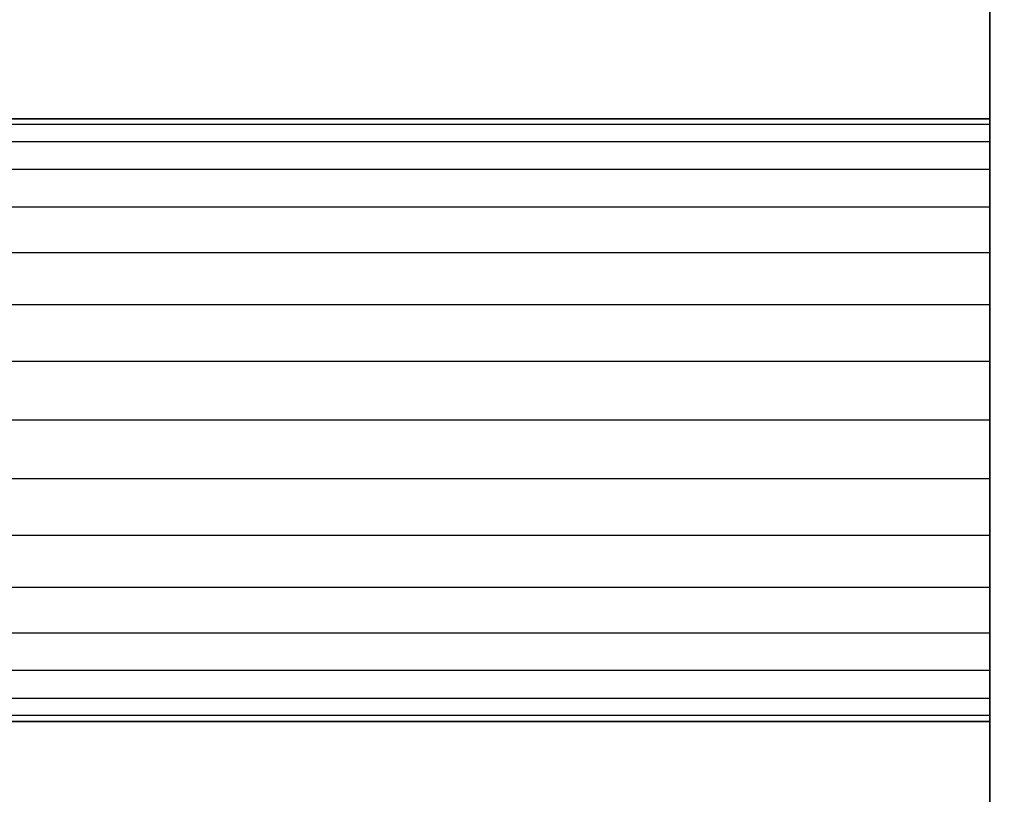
# Model space of a CAD drawing. Header units: millimetres. Extents: x -22443 to 8019, y 3751 to 17584.
# Drawn here: x -19271.73 to -19238.08, y 14675.61 to 14702.03 of the extents above; entities that cross this region are included whole.
import ezdxf

# ---------------------------------------------------------------- set-up
doc = ezdxf.new("R2010")
doc.units = ezdxf.units.MM
for name, color, linetype, lineweight in [('A-ANNO-DIMS', 211, 'Continuous', 9), ('A-ANNO-DIMS-50', 211, 'Continuous', 9), ('A-GENM', 13, 'Continuous', 18)]:
    doc.layers.add(name, color=color, linetype=linetype, lineweight=lineweight)
doc.styles.add('Arial', font='arial.ttf', dxfattribs={"height": 125})
doc.dimstyles.new('Diagonal_-_2_5mm_Arial', dxfattribs={"dimscale": 304.8, "dimtxt": 127.532425, "dimasz": 0.492126, "dimexe": 0.393701, "dimexo": 0.246063, "dimgap": 0.287073, "dimtad": 1, "dimdec": 0, "dimzin": 0, "dimdsep": 46, "dimtxsty": 'Arial', "dimblk1": 'OBLIQUE', "dimblk2": 'OBLIQUE', "dimsah": 1, "dimcen": 0.09, "dimdle": 0.393701, "dimazin": 0, "dimtfac": 1, "dimtdec": 4, "dimtix": 1, "dimtmove": 0, "dimatfit": 3, "dimfxl": 1, "dimtvp": 1, "dimtolj": 1, "dimtzin": 0, "dimarcsym": 2})

# ---------------------------------------------------------------- blocks, each defined once
blk = doc.blocks.new('Nevera autoservicio 1_34m - Nevera autoservicio 1_34m-502275-Level 1')
at = {"layer": 'A-GENM'}
for p, q in [((404.102, 673.31), (404.102, -581.966)), ((404.102, -581.966), (404.102, 673.31)), ((404.102, -581.966), (404.102, 673.31)), ((404.102, -581.966), (404.102, 673.31)), ((404.102, 512.182), (205.269, 512.182)), ((404.102, 512.182), (205.269, 512.182)), ((404.102, 512.182), (205.269, 512.182)), ((404.102, 512.182), (205.269, 512.182)), ((404.102, 512.182), (205.269, 512.182)), ((404.102, 512.182), (205.269, 512.182)), ((404.102, 512.182), (205.269, 512.182)), ((404.102, 512.182), (205.269, 512.182)), ((205.269, 512.182), (404.102, 512.182)), ((404.102, 512.182), (205.269, 512.182)), ((404.102, 512.182), (205.269, 512.182)), ((404.102, 512.182), (205.269, 512.182)), ((404.102, 512.001), (404.102, 512.182)), ((404.102, 512.182), (404.102, 511.985)), ((404.102, 511.985), (404.102, 512.182)), ((404.102, 512.182), (404.102, 511.985)), ((404.102, 511.985), (404.102, 512.182)), ((404.102, 512.182), (404.102, 511.985)), ((404.102, 512.084), (404.102, 512.182)), ((404.102, 512.182), (404.102, 511.985)), ((404.102, 512.084), (404.102, 512.182)), ((404.102, 512.182), (404.102, 511.985)), ((404.102, 511.985), (404.102, 512.182)), ((404.102, 512.182), (404.102, 512.084)), ((404.102, 511.985), (404.102, 512.182)), ((404.102, 512.182), (404.102, 512.001)), ((404.102, 511.985), (404.102, 512.182)), ((404.102, 512.182), (404.102, 511.985)), ((404.102, 512.084), (404.102, 512.182)), ((404.102, 512.084), (404.102, 512.182)), ((404.102, 512.084), (404.102, 512.182)), ((404.102, 511.985), (404.102, 512.182)), ((404.102, 511.985), (404.102, 512.182)), ((404.102, 511.985), (404.102, 512.182)), ((404.102, 511.985), (404.102, 512.182)), ((404.102, 512.182), (404.102, 511.985)), ((404.102, 511.985), (205.269, 511.985)), ((404.102, 511.985), (205.269, 511.985)), ((404.102, 511.985), (205.269, 511.985)), ((404.102, 511.985), (205.269, 511.985)), ((404.102, 511.985), (205.269, 511.985)), ((404.102, 511.985), (205.269, 511.985)), ((404.102, 511.985), (205.269, 511.985)), ((404.102, 511.985), (205.269, 511.985)), ((404.102, 511.985), (205.269, 511.985)), ((404.102, 511.985), (205.269, 511.985)), ((404.102, 511.985), (205.269, 511.985)), ((404.102, 511.985), (205.269, 511.985)), ((404.102, 511.985), (205.269, 511.985)), ((404.102, 511.985), (205.269, 511.985)), ((404.102, 511.985), (205.269, 511.985)), ((404.102, 511.985), (205.269, 511.985)), ((404.102, 511.985), (205.269, 511.985)), ((404.102, 511.985), (205.269, 511.985)), ((404.102, 511.985), (205.269, 511.985)), ((404.102, 511.985), (205.269, 511.985)), ((404.102, 511.985), (205.269, 511.985)), ((404.102, 511.985), (205.269, 511.985)), ((404.102, 511.985), (205.269, 511.985)), ((404.102, 511.985), (205.269, 511.985)), ((404.102, 512.084), (404.102, 511.985)), ((404.102, 511.985), (404.102, 512.084)), ((404.102, 512.084), (404.102, 511.985)), ((404.102, 511.985), (404.102, 512.084)), ((404.102, 511.985), (404.102, 512.084)), ((404.102, 511.985), (404.102, 512.084)), ((404.102, 511.985), (404.102, 512.001)), ((404.102, 512.001), (404.102, 511.985)), ((404.102, 511.4), (404.102, 511.985)), ((404.102, 511.985), (404.102, 511.4)), ((404.102, 511.4), (404.102, 511.985)), ((404.102, 511.985), (404.102, 511.4)), ((404.102, 511.4), (404.102, 511.985)), ((404.102, 511.985), (404.102, 511.4)), ((404.102, 511.4), (404.102, 511.985)), ((404.102, 511.985), (404.102, 511.4)), ((404.102, 511.4), (404.102, 511.985)), ((404.102, 511.985), (404.102, 511.4)), ((404.102, 511.4), (404.102, 511.985)), ((404.102, 511.985), (404.102, 511.4)), ((404.102, 511.4), (404.102, 511.985)), ((404.102, 511.4), (404.102, 511.985)), ((404.102, 511.4), (404.102, 511.985)), ((404.102, 511.4), (404.102, 511.985)), ((404.102, 511.4), (404.102, 511.985)), ((404.102, 511.4), (404.102, 511.985)), ((404.102, 511.4), (404.102, 511.985)), ((404.102, 511.4), (404.102, 511.985)), ((404.102, 511.4), (404.102, 511.985)), ((404.102, 511.4), (404.102, 511.985)), ((404.102, 511.4), (404.102, 511.985)), ((404.102, 511.4), (404.102, 511.985)), ((404.102, 511.4), (205.269, 511.4)), ((404.102, 511.4), (205.269, 511.4)), ((404.102, 511.4), (205.269, 511.4)), ((404.102, 511.4), (205.269, 511.4)), ((404.102, 511.4), (205.269, 511.4)), ((404.102, 511.4), (205.269, 511.4)), ((404.102, 511.4), (205.269, 511.4)), ((404.102, 511.4), (205.269, 511.4)), ((404.102, 511.4), (205.269, 511.4)), ((404.102, 511.4), (205.269, 511.4)), ((404.102, 511.4), (205.269, 511.4)), ((404.102, 511.4), (205.269, 511.4)), ((404.102, 511.4), (205.269, 511.4)), ((404.102, 511.4), (205.269, 511.4)), ((404.102, 511.4), (205.269, 511.4)), ((404.102, 511.4), (205.269, 511.4)), ((404.102, 511.4), (205.269, 511.4)), ((404.102, 511.4), (205.269, 511.4)), ((404.102, 511.4), (205.269, 511.4)), ((404.102, 511.4), (205.269, 511.4)), ((404.102, 511.4), (205.269, 511.4)), ((404.102, 511.4), (205.269, 511.4)), ((404.102, 511.4), (205.269, 511.4)), ((404.102, 511.4), (205.269, 511.4)), ((404.102, 510.45), (404.102, 511.4)), ((404.102, 511.4), (404.102, 510.45)), ((404.102, 510.45), (404.102, 511.4)), ((404.102, 511.4), (404.102, 510.45)), ((404.102, 510.45), (404.102, 511.4)), ((404.102, 511.4), (404.102, 510.45)), ((404.102, 510.45), (404.102, 511.4)), ((404.102, 511.4), (404.102, 510.45)), ((404.102, 510.45), (404.102, 511.4)), ((404.102, 511.4), (404.102, 510.45)), ((404.102, 510.45), (404.102, 511.4)), ((404.102, 511.4), (404.102, 510.45)), ((404.102, 510.45), (404.102, 511.4)), ((404.102, 510.45), (404.102, 511.4)), ((404.102, 510.45), (404.102, 511.4)), ((404.102, 510.45), (404.102, 511.4)), ((404.102, 510.45), (404.102, 511.4)), ((404.102, 510.45), (404.102, 511.4)), ((404.102, 510.45), (404.102, 511.4)), ((404.102, 510.45), (404.102, 511.4)), ((404.102, 510.45), (404.102, 511.4)), ((404.102, 510.45), (404.102, 511.4)), ((404.102, 510.45), (404.102, 511.4)), ((404.102, 510.45), (404.102, 511.4)), ((404.102, 510.45), (205.269, 510.45)), ((404.102, 510.45), (205.269, 510.45)), ((404.102, 510.45), (205.269, 510.45)), ((404.102, 510.45), (205.269, 510.45)), ((404.102, 510.45), (205.269, 510.45)), ((404.102, 510.45), (205.269, 510.45)), ((404.102, 510.45), (205.269, 510.45)), ((404.102, 510.45), (205.269, 510.45)), ((404.102, 510.45), (205.269, 510.45)), ((404.102, 510.45), (205.269, 510.45)), ((404.102, 510.45), (205.269, 510.45)), ((404.102, 510.45), (205.269, 510.45)), ((404.102, 510.45), (205.269, 510.45)), ((404.102, 510.45), (205.269, 510.45)), ((404.102, 510.45), (205.269, 510.45)), ((404.102, 510.45), (205.269, 510.45)), ((404.102, 510.45), (205.269, 510.45)), ((404.102, 510.45), (205.269, 510.45)), ((404.102, 510.45), (205.269, 510.45)), ((404.102, 510.45), (205.269, 510.45)), ((404.102, 510.45), (205.269, 510.45)), ((404.102, 510.45), (205.269, 510.45)), ((404.102, 510.45), (205.269, 510.45)), ((404.102, 510.45), (205.269, 510.45)), ((404.102, 509.172), (404.102, 510.45)), ((404.102, 510.45), (404.102, 509.172)), ((404.102, 509.172), (404.102, 510.45)), ((404.102, 510.45), (404.102, 509.172)), ((404.102, 509.172), (404.102, 510.45)), ((404.102, 510.45), (404.102, 509.172)), ((404.102, 509.172), (404.102, 510.45)), ((404.102, 510.45), (404.102, 509.172)), ((404.102, 509.172), (404.102, 510.45)), ((404.102, 510.45), (404.102, 509.172)), ((404.102, 509.172), (404.102, 510.45)), ((404.102, 510.45), (404.102, 509.172)), ((404.102, 509.172), (404.102, 510.45)), ((404.102, 509.172), (404.102, 510.45)), ((404.102, 509.172), (404.102, 510.45)), ((404.102, 509.172), (404.102, 510.45)), ((404.102, 509.172), (404.102, 510.45)), ((404.102, 509.172), (404.102, 510.45)), ((404.102, 509.172), (404.102, 510.45)), ((404.102, 509.172), (404.102, 510.45)), ((404.102, 509.172), (404.102, 510.45)), ((404.102, 509.172), (404.102, 510.45)), ((404.102, 509.172), (404.102, 510.45)), ((404.102, 509.172), (404.102, 510.45)), ((404.102, 509.172), (205.269, 509.172)), ((404.102, 509.172), (205.269, 509.172)), ((404.102, 509.172), (205.269, 509.172)), ((404.102, 509.172), (205.269, 509.172)), ((404.102, 509.172), (205.269, 509.172)), ((404.102, 509.172), (205.269, 509.172)), ((404.102, 509.172), (205.269, 509.172)), ((404.102, 509.172), (205.269, 509.172)), ((404.102, 509.172), (205.269, 509.172)), ((404.102, 509.172), (205.269, 509.172)), ((404.102, 509.172), (205.269, 509.172)), ((404.102, 509.172), (205.269, 509.172)), ((404.102, 509.172), (205.269, 509.172)), ((404.102, 509.172), (205.269, 509.172)), ((404.102, 509.172), (205.269, 509.172)), ((404.102, 509.172), (205.269, 509.172)), ((404.102, 509.172), (205.269, 509.172)), ((404.102, 509.172), (205.269, 509.172)), ((404.102, 509.172), (205.269, 509.172)), ((404.102, 509.172), (205.269, 509.172)), ((404.102, 509.172), (205.269, 509.172)), ((404.102, 509.172), (205.269, 509.172)), ((404.102, 509.172), (205.269, 509.172)), ((404.102, 509.172), (205.269, 509.172)), ((404.102, 507.615), (404.102, 509.172)), ((404.102, 509.172), (404.102, 507.615)), ((404.102, 507.615), (404.102, 509.172)), ((404.102, 509.172), (404.102, 507.615)), ((404.102, 507.615), (404.102, 509.172)), ((404.102, 509.172), (404.102, 507.615)), ((404.102, 507.615), (404.102, 509.172)), ((404.102, 509.172), (404.102, 507.615)), ((404.102, 507.615), (404.102, 509.172)), ((404.102, 509.172), (404.102, 507.615)), ((404.102, 507.615), (404.102, 509.172)), ((404.102, 509.172), (404.102, 507.615)), ((404.102, 507.615), (404.102, 509.172)), ((404.102, 507.615), (404.102, 509.172)), ((404.102, 507.615), (404.102, 509.172)), ((404.102, 507.615), (404.102, 509.172)), ((404.102, 507.615), (404.102, 509.172)), ((404.102, 507.615), (404.102, 509.172)), ((404.102, 507.615), (404.102, 509.172)), ((404.102, 507.615), (404.102, 509.172)), ((404.102, 507.615), (404.102, 509.172)), ((404.102, 507.615), (404.102, 509.172)), ((404.102, 507.615), (404.102, 509.172)), ((404.102, 507.615), (404.102, 509.172)), ((404.102, 507.615), (205.269, 507.615)), ((404.102, 507.615), (205.269, 507.615)), ((404.102, 507.615), (205.269, 507.615)), ((404.102, 507.615), (205.269, 507.615)), ((404.102, 507.615), (205.269, 507.615)), ((404.102, 507.615), (205.269, 507.615)), ((404.102, 507.615), (205.269, 507.615)), ((404.102, 507.615), (205.269, 507.615)), ((404.102, 507.615), (205.269, 507.615)), ((404.102, 507.615), (205.269, 507.615)), ((404.102, 507.615), (205.269, 507.615)), ((404.102, 507.615), (205.269, 507.615)), ((404.102, 507.615), (205.269, 507.615)), ((404.102, 507.615), (205.269, 507.615)), ((404.102, 507.615), (205.269, 507.615)), ((404.102, 507.615), (205.269, 507.615)), ((404.102, 507.615), (205.269, 507.615)), ((404.102, 507.615), (205.269, 507.615)), ((404.102, 507.615), (205.269, 507.615)), ((404.102, 507.615), (205.269, 507.615)), ((404.102, 507.615), (205.269, 507.615)), ((404.102, 507.615), (205.269, 507.615)), ((404.102, 507.615), (205.269, 507.615)), ((404.102, 507.615), (205.269, 507.615)), ((404.102, 505.838), (404.102, 507.615)), ((404.102, 507.615), (404.102, 505.838)), ((404.102, 505.838), (404.102, 507.615)), ((404.102, 507.615), (404.102, 505.838)), ((404.102, 505.838), (404.102, 507.615)), ((404.102, 507.615), (404.102, 505.838)), ((404.102, 505.838), (404.102, 507.615)), ((404.102, 507.615), (404.102, 505.838)), ((404.102, 505.838), (404.102, 507.615)), ((404.102, 507.615), (404.102, 505.838)), ((404.102, 505.838), (404.102, 507.615)), ((404.102, 507.615), (404.102, 505.838)), ((404.102, 505.838), (404.102, 507.615)), ((404.102, 505.838), (404.102, 507.615)), ((404.102, 505.838), (404.102, 507.615)), ((404.102, 505.838), (404.102, 507.615)), ((404.102, 505.838), (404.102, 507.615)), ((404.102, 505.838), (404.102, 507.615)), ((404.102, 505.838), (404.102, 507.615)), ((404.102, 505.838), (404.102, 507.615)), ((404.102, 505.838), (404.102, 507.615)), ((404.102, 505.838), (404.102, 507.615)), ((404.102, 505.838), (404.102, 507.615)), ((404.102, 505.838), (404.102, 507.615)), ((404.102, 505.838), (205.269, 505.838)), ((404.102, 505.838), (205.269, 505.838)), ((404.102, 505.838), (205.269, 505.838)), ((404.102, 505.838), (205.269, 505.838)), ((404.102, 505.838), (205.269, 505.838)), ((404.102, 505.838), (205.269, 505.838)), ((404.102, 505.838), (205.269, 505.838)), ((404.102, 505.838), (205.269, 505.838)), ((404.102, 505.838), (205.269, 505.838)), ((404.102, 505.838), (205.269, 505.838)), ((404.102, 505.838), (205.269, 505.838)), ((404.102, 505.838), (205.269, 505.838)), ((404.102, 505.838), (205.269, 505.838)), ((404.102, 505.838), (205.269, 505.838)), ((404.102, 505.838), (205.269, 505.838)), ((404.102, 505.838), (205.269, 505.838)), ((404.102, 505.838), (205.269, 505.838)), ((404.102, 505.838), (205.269, 505.838)), ((404.102, 505.838), (205.269, 505.838)), ((404.102, 505.838), (205.269, 505.838)), ((404.102, 505.838), (205.269, 505.838)), ((404.102, 505.838), (205.269, 505.838)), ((404.102, 505.838), (205.269, 505.838)), ((404.102, 505.838), (205.269, 505.838)), ((404.102, 503.911), (404.102, 505.838)), ((404.102, 505.838), (404.102, 503.911)), ((404.102, 503.911), (404.102, 505.838)), ((404.102, 505.838), (404.102, 503.911)), ((404.102, 503.911), (404.102, 505.838)), ((404.102, 505.838), (404.102, 503.911)), ((404.102, 503.911), (404.102, 505.838)), ((404.102, 505.838), (404.102, 503.911)), ((404.102, 503.911), (404.102, 505.838)), ((404.102, 505.838), (404.102, 503.911)), ((404.102, 503.911), (404.102, 505.838)), ((404.102, 505.838), (404.102, 503.911)), ((404.102, 503.911), (404.102, 505.838)), ((404.102, 503.911), (404.102, 505.838)), ((404.102, 503.911), (404.102, 505.838)), ((404.102, 503.911), (404.102, 505.838)), ((404.102, 503.911), (404.102, 505.838)), ((404.102, 503.911), (404.102, 505.838)), ((404.102, 503.911), (404.102, 505.838)), ((404.102, 503.911), (404.102, 505.838)), ((404.102, 503.911), (404.102, 505.838)), ((404.102, 503.911), (404.102, 505.838)), ((404.102, 503.911), (404.102, 505.838)), ((404.102, 503.911), (404.102, 505.838)), ((404.102, 503.911), (205.269, 503.911)), ((404.102, 503.911), (205.269, 503.911)), ((404.102, 503.911), (205.269, 503.911)), ((404.102, 503.911), (205.269, 503.911)), ((404.102, 503.911), (205.269, 503.911)), ((404.102, 503.911), (205.269, 503.911)), ((404.102, 503.911), (205.269, 503.911)), ((404.102, 503.911), (205.269, 503.911)), ((404.102, 503.911), (205.269, 503.911)), ((404.102, 503.911), (205.269, 503.911)), ((404.102, 503.911), (205.269, 503.911)), ((404.102, 503.911), (205.269, 503.911)), ((404.102, 503.911), (205.269, 503.911)), ((404.102, 503.911), (205.269, 503.911)), ((404.102, 503.911), (205.269, 503.911)), ((404.102, 503.911), (205.269, 503.911)), ((404.102, 503.911), (205.269, 503.911)), ((404.102, 503.911), (205.269, 503.911)), ((404.102, 503.911), (205.269, 503.911)), ((404.102, 503.911), (205.269, 503.911)), ((404.102, 503.911), (205.269, 503.911)), ((404.102, 503.911), (205.269, 503.911)), ((404.102, 503.911), (205.269, 503.911)), ((404.102, 503.911), (205.269, 503.911)), ((404.102, 501.905), (404.102, 503.911)), ((404.102, 503.911), (404.102, 501.905)), ((404.102, 501.905), (404.102, 503.911)), ((404.102, 503.911), (404.102, 501.905)), ((404.102, 501.905), (404.102, 503.911)), ((404.102, 503.911), (404.102, 501.905)), ((404.102, 501.905), (404.102, 503.911)), ((404.102, 503.911), (404.102, 501.905)), ((404.102, 501.905), (404.102, 503.911)), ((404.102, 503.911), (404.102, 501.905)), ((404.102, 501.905), (404.102, 503.911)), ((404.102, 503.911), (404.102, 501.905)), ((404.102, 501.905), (404.102, 503.911)), ((404.102, 501.905), (404.102, 503.911)), ((404.102, 501.905), (404.102, 503.911)), ((404.102, 501.905), (404.102, 503.911)), ((404.102, 501.905), (404.102, 503.911)), ((404.102, 501.905), (404.102, 503.911)), ((404.102, 501.905), (404.102, 503.911)), ((404.102, 501.905), (404.102, 503.911)), ((404.102, 501.905), (404.102, 503.911)), ((404.102, 501.905), (404.102, 503.911)), ((404.102, 501.905), (404.102, 503.911)), ((404.102, 501.905), (404.102, 503.911)), ((404.102, 501.905), (205.269, 501.905)), ((404.102, 501.905), (205.269, 501.905)), ((404.102, 501.905), (205.269, 501.905)), ((404.102, 501.905), (205.269, 501.905)), ((404.102, 501.905), (205.269, 501.905)), ((404.102, 501.905), (205.269, 501.905)), ((404.102, 501.905), (205.269, 501.905)), ((404.102, 501.905), (205.269, 501.905)), ((404.102, 501.905), (205.269, 501.905)), ((404.102, 501.905), (205.269, 501.905)), ((404.102, 501.905), (205.269, 501.905)), ((404.102, 501.905), (205.269, 501.905)), ((404.102, 501.905), (205.269, 501.905)), ((404.102, 501.905), (205.269, 501.905)), ((404.102, 501.905), (205.269, 501.905)), ((404.102, 501.905), (205.269, 501.905)), ((404.102, 501.905), (205.269, 501.905)), ((404.102, 501.905), (205.269, 501.905)), ((404.102, 501.905), (205.269, 501.905)), ((404.102, 501.905), (205.269, 501.905)), ((404.102, 501.905), (205.269, 501.905)), ((404.102, 501.905), (205.269, 501.905)), ((404.102, 501.905), (205.269, 501.905)), ((404.102, 501.905), (205.269, 501.905)), ((404.102, 499.901), (404.102, 501.905)), ((404.102, 501.905), (404.102, 499.901)), ((404.102, 499.901), (404.102, 501.905)), ((404.102, 501.905), (404.102, 499.901)), ((404.102, 499.901), (404.102, 501.905)), ((404.102, 501.905), (404.102, 499.901)), ((404.102, 499.901), (404.102, 501.905)), ((404.102, 501.905), (404.102, 499.901)), ((404.102, 499.901), (404.102, 501.905)), ((404.102, 501.905), (404.102, 499.901)), ((404.102, 499.901), (404.102, 501.905)), ((404.102, 501.905), (404.102, 499.901)), ((404.102, -540.148), (404.102, 501.905)), ((404.102, 501.905), (404.102, 475.186)), ((404.102, 501.905), (404.102, 499.901)), ((404.102, 501.905), (404.102, 499.901)), ((404.102, 501.905), (404.102, 499.901)), ((404.102, 501.905), (404.102, 499.901)), ((404.102, 501.905), (404.102, 499.901)), ((404.102, 501.905), (404.102, 499.901)), ((404.102, 501.905), (404.102, 499.901)), ((404.102, 501.905), (404.102, 499.901)), ((404.102, 501.905), (404.102, 499.901)), ((404.102, 501.905), (404.102, 499.901)), ((404.102, 501.905), (404.102, 499.901)), ((404.102, 501.905), (404.102, 499.901)), ((404.102, 499.901), (205.269, 499.901)), ((404.102, 499.901), (205.269, 499.901)), ((404.102, 499.901), (205.269, 499.901)), ((404.102, 499.901), (205.269, 499.901)), ((404.102, 499.901), (205.269, 499.901)), ((404.102, 499.901), (205.269, 499.901)), ((404.102, 499.901), (205.269, 499.901)), ((404.102, 499.901), (205.269, 499.901)), ((404.102, 499.901), (205.269, 499.901)), ((404.102, 499.901), (205.269, 499.901)), ((404.102, 499.901), (205.269, 499.901)), ((404.102, 499.901), (205.269, 499.901)), ((404.102, 499.901), (205.269, 499.901)), ((404.102, 499.901), (205.269, 499.901)), ((404.102, 499.901), (205.269, 499.901)), ((404.102, 499.901), (205.269, 499.901)), ((404.102, 499.901), (205.269, 499.901)), ((404.102, 499.901), (205.269, 499.901)), ((404.102, 499.901), (205.269, 499.901)), ((404.102, 499.901), (205.269, 499.901)), ((404.102, 499.901), (205.269, 499.901)), ((404.102, 499.901), (205.269, 499.901)), ((404.102, 499.901), (205.269, 499.901)), ((404.102, 499.901), (205.269, 499.901)), ((404.102, 497.973), (404.102, 499.901)), ((404.102, 499.901), (404.102, 497.973)), ((404.102, 497.973), (404.102, 499.901)), ((404.102, 499.901), (404.102, 497.973)), ((404.102, 497.973), (404.102, 499.901)), ((404.102, 499.901), (404.102, 497.973)), ((404.102, 497.973), (404.102, 499.901)), ((404.102, 499.901), (404.102, 497.973)), ((404.102, 497.973), (404.102, 499.901)), ((404.102, 499.901), (404.102, 497.973)), ((404.102, 497.973), (404.102, 499.901)), ((404.102, 499.901), (404.102, 497.973)), ((404.102, 499.901), (404.102, 497.973)), ((404.102, 499.901), (404.102, 497.973)), ((404.102, 499.901), (404.102, 497.973)), ((404.102, 499.901), (404.102, 497.973)), ((404.102, 499.901), (404.102, 497.973)), ((404.102, 499.901), (404.102, 497.973)), ((404.102, 499.901), (404.102, 497.973)), ((404.102, 499.901), (404.102, 497.973)), ((404.102, 499.901), (404.102, 497.973)), ((404.102, 499.901), (404.102, 497.973)), ((404.102, 499.901), (404.102, 497.973)), ((404.102, 499.901), (404.102, 497.973)), ((404.102, 497.973), (205.269, 497.973)), ((404.102, 497.973), (205.269, 497.973)), ((404.102, 497.973), (205.269, 497.973)), ((404.102, 497.973), (205.269, 497.973)), ((404.102, 497.973), (205.269, 497.973)), ((404.102, 497.973), (205.269, 497.973)), ((404.102, 497.973), (205.269, 497.973)), ((404.102, 497.973), (205.269, 497.973)), ((404.102, 497.973), (205.269, 497.973)), ((404.102, 497.973), (205.269, 497.973)), ((404.102, 497.973), (205.269, 497.973)), ((404.102, 497.973), (205.269, 497.973)), ((404.102, 497.973), (205.269, 497.973)), ((404.102, 497.973), (205.269, 497.973)), ((404.102, 497.973), (205.269, 497.973)), ((404.102, 497.973), (205.269, 497.973)), ((404.102, 497.973), (205.269, 497.973)), ((404.102, 497.973), (205.269, 497.973)), ((404.102, 497.973), (205.269, 497.973)), ((404.102, 497.973), (205.269, 497.973)), ((404.102, 497.973), (205.269, 497.973)), ((404.102, 497.973), (205.269, 497.973)), ((404.102, 497.973), (205.269, 497.973)), ((404.102, 497.973), (205.269, 497.973)), ((404.102, 496.197), (404.102, 497.973)), ((404.102, 497.973), (404.102, 496.197)), ((404.102, 496.197), (404.102, 497.973)), ((404.102, 497.973), (404.102, 496.197)), ((404.102, 496.197), (404.102, 497.973)), ((404.102, 497.973), (404.102, 496.197)), ((404.102, 496.197), (404.102, 497.973)), ((404.102, 497.973), (404.102, 496.197)), ((404.102, 496.197), (404.102, 497.973)), ((404.102, 497.973), (404.102, 496.197)), ((404.102, 496.197), (404.102, 497.973)), ((404.102, 497.973), (404.102, 496.197)), ((404.102, 497.973), (404.102, 496.197)), ((404.102, 497.973), (404.102, 496.197)), ((404.102, 497.973), (404.102, 496.197)), ((404.102, 497.973), (404.102, 496.197)), ((404.102, 497.973), (404.102, 496.197)), ((404.102, 497.973), (404.102, 496.197)), ((404.102, 497.973), (404.102, 496.197)), ((404.102, 497.973), (404.102, 496.197)), ((404.102, 497.973), (404.102, 496.197)), ((404.102, 497.973), (404.102, 496.197)), ((404.102, 497.973), (404.102, 496.197)), ((404.102, 497.973), (404.102, 496.197)), ((404.102, 496.197), (205.269, 496.197)), ((404.102, 496.197), (205.269, 496.197)), ((404.102, 496.197), (205.269, 496.197)), ((404.102, 496.197), (205.269, 496.197)), ((404.102, 496.197), (205.269, 496.197)), ((404.102, 496.197), (205.269, 496.197)), ((404.102, 496.197), (205.269, 496.197)), ((404.102, 496.197), (205.269, 496.197)), ((404.102, 496.197), (205.269, 496.197)), ((404.102, 496.197), (205.269, 496.197)), ((404.102, 496.197), (205.269, 496.197)), ((404.102, 496.197), (205.269, 496.197)), ((404.102, 496.197), (205.269, 496.197)), ((404.102, 496.197), (205.269, 496.197)), ((404.102, 496.197), (205.269, 496.197)), ((404.102, 496.197), (205.269, 496.197)), ((404.102, 496.197), (205.269, 496.197)), ((404.102, 496.197), (205.269, 496.197)), ((404.102, 496.197), (205.269, 496.197)), ((404.102, 496.197), (205.269, 496.197)), ((404.102, 496.197), (205.269, 496.197)), ((404.102, 496.197), (205.269, 496.197)), ((404.102, 496.197), (205.269, 496.197)), ((404.102, 496.197), (205.269, 496.197)), ((404.102, 494.639), (404.102, 496.197)), ((404.102, 496.197), (404.102, 494.639)), ((404.102, 494.639), (404.102, 496.197)), ((404.102, 496.197), (404.102, 494.639)), ((404.102, 494.639), (404.102, 496.197)), ((404.102, 496.197), (404.102, 494.639)), ((404.102, 494.639), (404.102, 496.197)), ((404.102, 496.197), (404.102, 494.639)), ((404.102, 494.639), (404.102, 496.197)), ((404.102, 496.197), (404.102, 494.639)), ((404.102, 494.639), (404.102, 496.197)), ((404.102, 496.197), (404.102, 494.639)), ((404.102, 496.197), (404.102, 494.639)), ((404.102, 496.197), (404.102, 494.639)), ((404.102, 496.197), (404.102, 494.639)), ((404.102, 496.197), (404.102, 494.639)), ((404.102, 496.197), (404.102, 494.639)), ((404.102, 496.197), (404.102, 494.639)), ((404.102, 496.197), (404.102, 494.639)), ((404.102, 496.197), (404.102, 494.639)), ((404.102, 496.197), (404.102, 494.639)), ((404.102, 496.197), (404.102, 494.639)), ((404.102, 496.197), (404.102, 494.639)), ((404.102, 496.197), (404.102, 494.639)), ((404.102, 494.639), (205.269, 494.639)), ((404.102, 494.639), (205.269, 494.639)), ((404.102, 494.639), (205.269, 494.639)), ((404.102, 494.639), (205.269, 494.639)), ((404.102, 494.639), (205.269, 494.639)), ((404.102, 494.639), (205.269, 494.639)), ((404.102, 494.639), (205.269, 494.639)), ((404.102, 494.639), (205.269, 494.639)), ((404.102, 494.639), (205.269, 494.639)), ((404.102, 494.639), (205.269, 494.639)), ((404.102, 494.639), (205.269, 494.639)), ((404.102, 494.639), (205.269, 494.639)), ((404.102, 494.639), (205.269, 494.639)), ((404.102, 494.639), (205.269, 494.639)), ((404.102, 494.639), (205.269, 494.639)), ((404.102, 494.639), (205.269, 494.639)), ((404.102, 494.639), (205.269, 494.639)), ((404.102, 494.639), (205.269, 494.639)), ((404.102, 494.639), (205.269, 494.639)), ((404.102, 494.639), (205.269, 494.639)), ((404.102, 494.639), (205.269, 494.639)), ((404.102, 494.639), (205.269, 494.639)), ((404.102, 494.639), (205.269, 494.639)), ((404.102, 494.639), (205.269, 494.639)), ((404.102, 493.361), (404.102, 494.639)), ((404.102, 494.639), (404.102, 493.361)), ((404.102, 493.361), (404.102, 494.639)), ((404.102, 494.639), (404.102, 493.361)), ((404.102, 493.361), (404.102, 494.639)), ((404.102, 494.639), (404.102, 493.361)), ((404.102, 493.361), (404.102, 494.639)), ((404.102, 494.639), (404.102, 493.361)), ((404.102, 493.361), (404.102, 494.639)), ((404.102, 494.639), (404.102, 493.361)), ((404.102, 493.361), (404.102, 494.639)), ((404.102, 494.639), (404.102, 493.361)), ((404.102, 494.639), (404.102, 493.361)), ((404.102, 494.639), (404.102, 493.361)), ((404.102, 494.639), (404.102, 493.361)), ((404.102, 494.639), (404.102, 493.361)), ((404.102, 494.639), (404.102, 493.361)), ((404.102, 494.639), (404.102, 493.361)), ((404.102, 494.639), (404.102, 493.361)), ((404.102, 494.639), (404.102, 493.361)), ((404.102, 494.639), (404.102, 493.361)), ((404.102, 494.639), (404.102, 493.361)), ((404.102, 494.639), (404.102, 493.361)), ((404.102, 494.639), (404.102, 493.361)), ((404.102, 493.361), (205.269, 493.361)), ((404.102, 493.361), (205.269, 493.361)), ((404.102, 493.361), (205.269, 493.361)), ((404.102, 493.361), (205.269, 493.361)), ((404.102, 493.361), (205.269, 493.361)), ((404.102, 493.361), (205.269, 493.361)), ((404.102, 493.361), (205.269, 493.361)), ((404.102, 493.361), (205.269, 493.361)), ((404.102, 493.361), (205.269, 493.361)), ((404.102, 493.361), (205.269, 493.361)), ((404.102, 493.361), (205.269, 493.361)), ((404.102, 493.361), (205.269, 493.361)), ((404.102, 493.361), (205.269, 493.361)), ((404.102, 493.361), (205.269, 493.361)), ((404.102, 493.361), (205.269, 493.361)), ((404.102, 493.361), (205.269, 493.361)), ((404.102, 493.361), (205.269, 493.361)), ((404.102, 493.361), (205.269, 493.361)), ((404.102, 493.361), (205.269, 493.361)), ((404.102, 493.361), (205.269, 493.361)), ((404.102, 493.361), (205.269, 493.361)), ((404.102, 493.361), (205.269, 493.361)), ((404.102, 493.361), (205.269, 493.361)), ((404.102, 493.361), (205.269, 493.361)), ((404.102, 492.411), (404.102, 493.361)), ((404.102, 493.361), (404.102, 492.411)), ((404.102, 492.411), (404.102, 493.361)), ((404.102, 493.361), (404.102, 492.411)), ((404.102, 492.411), (404.102, 493.361)), ((404.102, 493.361), (404.102, 492.411)), ((404.102, 492.411), (404.102, 493.361)), ((404.102, 493.361), (404.102, 492.411)), ((404.102, 492.411), (404.102, 493.361)), ((404.102, 493.361), (404.102, 492.411)), ((404.102, 492.411), (404.102, 493.361)), ((404.102, 493.361), (404.102, 492.411)), ((404.102, 493.361), (404.102, 492.411)), ((404.102, 493.361), (404.102, 492.411)), ((404.102, 493.361), (404.102, 492.411)), ((404.102, 493.361), (404.102, 492.411)), ((404.102, 493.361), (404.102, 492.411)), ((404.102, 493.361), (404.102, 492.411)), ((404.102, 493.361), (404.102, 492.411)), ((404.102, 493.361), (404.102, 492.411)), ((404.102, 493.361), (404.102, 492.411)), ((404.102, 493.361), (404.102, 492.411)), ((404.102, 493.361), (404.102, 492.411)), ((404.102, 493.361), (404.102, 492.411)), ((404.102, 492.411), (205.269, 492.411)), ((404.102, 492.411), (205.269, 492.411)), ((404.102, 492.411), (205.269, 492.411)), ((404.102, 492.411), (205.269, 492.411)), ((404.102, 492.411), (205.269, 492.411)), ((404.102, 492.411), (205.269, 492.411)), ((404.102, 492.411), (205.269, 492.411)), ((404.102, 492.411), (205.269, 492.411)), ((404.102, 492.411), (205.269, 492.411)), ((404.102, 492.411), (205.269, 492.411)), ((404.102, 492.411), (205.269, 492.411)), ((404.102, 492.411), (205.269, 492.411)), ((404.102, 492.411), (205.269, 492.411)), ((404.102, 492.411), (205.269, 492.411)), ((404.102, 492.411), (205.269, 492.411)), ((404.102, 492.411), (205.269, 492.411)), ((404.102, 492.411), (205.269, 492.411)), ((404.102, 492.411), (205.269, 492.411)), ((404.102, 492.411), (205.269, 492.411)), ((404.102, 492.411), (205.269, 492.411)), ((404.102, 492.411), (205.269, 492.411)), ((404.102, 492.411), (205.269, 492.411)), ((404.102, 492.411), (205.269, 492.411)), ((404.102, 492.411), (205.269, 492.411)), ((404.102, 491.827), (404.102, 492.411)), ((404.102, 492.411), (404.102, 491.827)), ((404.102, 491.827), (404.102, 492.411)), ((404.102, 492.411), (404.102, 491.827)), ((404.102, 491.827), (404.102, 492.411)), ((404.102, 492.411), (404.102, 491.827)), ((404.102, 491.827), (404.102, 492.411)), ((404.102, 492.411), (404.102, 491.827)), ((404.102, 491.827), (404.102, 492.411)), ((404.102, 492.411), (404.102, 491.827)), ((404.102, 491.827), (404.102, 492.411)), ((404.102, 492.411), (404.102, 491.827)), ((404.102, 492.411), (404.102, 491.827)), ((404.102, 492.411), (404.102, 491.827)), ((404.102, 492.411), (404.102, 491.827)), ((404.102, 492.411), (404.102, 491.827)), ((404.102, 492.411), (404.102, 491.827)), ((404.102, 492.411), (404.102, 491.827)), ((404.102, 492.411), (404.102, 491.827)), ((404.102, 492.411), (404.102, 491.827)), ((404.102, 492.411), (404.102, 491.827)), ((404.102, 492.411), (404.102, 491.827)), ((404.102, 492.411), (404.102, 491.827)), ((404.102, 492.411), (404.102, 491.827)), ((404.102, 491.827), (205.269, 491.827)), ((404.102, 491.827), (205.269, 491.827)), ((404.102, 491.827), (205.269, 491.827)), ((404.102, 491.827), (205.269, 491.827)), ((404.102, 491.827), (205.269, 491.827)), ((404.102, 491.827), (205.269, 491.827)), ((404.102, 491.827), (205.269, 491.827)), ((404.102, 491.827), (205.269, 491.827)), ((404.102, 491.827), (205.269, 491.827)), ((404.102, 491.827), (205.269, 491.827)), ((404.102, 491.827), (205.269, 491.827)), ((404.102, 491.827), (205.269, 491.827)), ((404.102, 491.827), (205.269, 491.827)), ((404.102, 491.827), (205.269, 491.827)), ((404.102, 491.827), (205.269, 491.827)), ((404.102, 491.827), (205.269, 491.827)), ((404.102, 491.827), (205.269, 491.827)), ((404.102, 491.827), (205.269, 491.827)), ((404.102, 491.827), (205.269, 491.827)), ((404.102, 491.827), (205.269, 491.827)), ((404.102, 491.827), (205.269, 491.827)), ((404.102, 491.827), (205.269, 491.827)), ((404.102, 491.827), (205.269, 491.827)), ((404.102, 491.827), (205.269, 491.827)), ((404.102, 491.628), (205.269, 491.628)), ((404.102, 491.628), (205.269, 491.628)), ((404.102, 491.628), (205.269, 491.628)), ((404.102, 491.628), (205.269, 491.628)), ((404.102, 491.628), (205.269, 491.628)), ((404.102, 491.628), (205.269, 491.628)), ((205.269, 491.628), (404.102, 491.628)), ((404.102, 491.628), (205.269, 491.628)), ((404.102, 491.628), (205.269, 491.628)), ((404.102, 491.628), (205.269, 491.628)), ((205.269, 491.628), (404.102, 491.628)), ((404.102, 491.628), (205.269, 491.628)), ((404.102, 491.81), (404.102, 491.827)), ((404.102, 491.827), (404.102, 491.628)), ((404.102, 491.628), (404.102, 491.827)), ((404.102, 491.827), (404.102, 491.628)), ((404.102, 491.628), (404.102, 491.827)), ((404.102, 491.827), (404.102, 491.628)), ((404.102, 491.728), (404.102, 491.827)), ((404.102, 491.827), (404.102, 491.628)), ((404.102, 491.728), (404.102, 491.827)), ((404.102, 491.827), (404.102, 491.628)), ((404.102, 491.728), (404.102, 491.827)), ((404.102, 491.827), (404.102, 491.628)), ((404.102, 491.827), (404.102, 491.628)), ((404.102, 491.81), (404.102, 491.827)), ((404.102, 491.728), (404.102, 491.827)), ((404.102, 491.628), (404.102, 491.827)), ((404.102, 491.728), (404.102, 491.827)), ((404.102, 491.628), (404.102, 491.827)), ((404.102, 491.728), (404.102, 491.827)), ((404.102, 491.628), (404.102, 491.827)), ((404.102, 491.827), (404.102, 491.628)), ((404.102, 491.628), (404.102, 491.827)), ((404.102, 491.827), (404.102, 491.628)), ((404.102, 491.628), (404.102, 491.827)), ((404.102, 491.81), (404.102, 491.628)), ((404.102, 491.628), (404.102, 491.81)), ((404.102, 491.728), (404.102, 491.628)), ((404.102, 491.728), (404.102, 491.628)), ((404.102, 491.728), (404.102, 491.628)), ((404.102, 491.728), (404.102, 491.628)), ((404.102, 491.728), (404.102, 491.628)), ((404.102, 491.728), (404.102, 491.628))]:
    blk.add_line(p, q, dxfattribs=at)
blk = doc.blocks.new('DIMBLOCK4-Level 1')
at = {"layer": 'A-ANNO-DIMS-50'}
for p, q in [((-22191.521, 15666.468), (-22191.521, 7546.468)), ((-22191.521, 15546.468), (-22311.521, 15546.468)), ((-22191.521, 15546.468), (-11329.566, 15546.468)), ((-22191.521, 7666.468), (-22311.521, 7666.468)), ((-22191.521, 7666.468), (-20582.646, 7666.468))]:
    blk.add_line(p, q, dxfattribs=at)
at = {"layer": 'A-ANNO-DIMS-50', "lineweight": 35}
for p, q in [((-22191.521, 15546.468), (-22266.521, 15621.468)), ((-22191.521, 15546.468), (-22116.521, 15471.468)), ((-22191.521, 7666.468), (-22266.521, 7741.468)), ((-22191.521, 7666.468), (-22116.521, 7591.468))]:
    blk.add_line(p, q, dxfattribs=at)
at = {"layer": 'A-ANNO-DIMS-50', "color": 0, "insert": (-22441.3, 11414.188), "char_height": 125, "width": 461.47117, "attachment_point": 1, "rotation": 90, "line_spacing_factor": 0.941778, "style": 'Arial'}
blk.add_mtext('7880', dxfattribs=at)
blk = doc.blocks.new('_Oblique')
at = {"color": 0, "linetype": 'ByBlock', "lineweight": -2}
blk.add_line((-0.5, -0.5), (0.5, 0.5), dxfattribs=at)

msp = doc.modelspace()

# ---------------------------------------------------------------- block references
at = {"layer": 'A-GENM'}
msp.add_blockref('Nevera autoservicio 1_34m - Nevera autoservicio 1_34m-502275-Level 1', (-19642.743, 14186.468), dxfattribs=at)

# ---------------------------------------------------------------- dimensions: what is measured, and where the dimension line sits
at = {"layer": 'A-ANNO-DIMS'}
dim = msp.add_linear_dim(base=(-22191.521, 7666.468), p1=(-11254.566, 15546.468), p2=(-20507.646, 7666.468), angle=90, dimstyle='Diagonal_-_2_5mm_Arial', override={"dimpost": '<>', "dimfxl": 12153.760552}, dxfattribs=at)
dim.commit()
dim.dimension.update_dxf_attribs({"geometry": 'DIMBLOCK4-Level 1', "text_midpoint": (-22342.843, 11606.468)})

doc.saveas('drawing.dxf')
